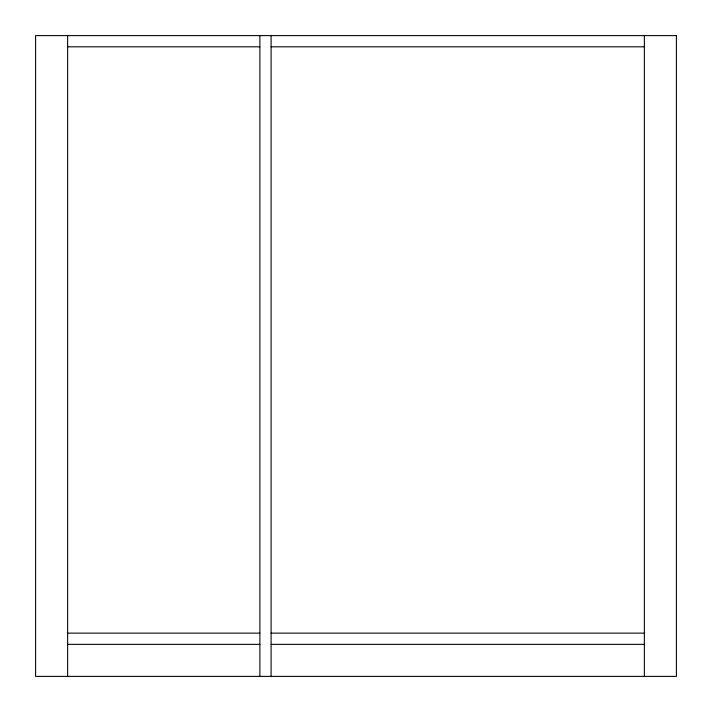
<?xml version="1.0" encoding="UTF-8"?>
<svg xmlns="http://www.w3.org/2000/svg" width="712" height="712" viewBox="0 0 712 712"><rect width="100%" height="100%" fill="white"/><g stroke="black" fill="none" stroke-linecap="round" stroke-linejoin="round"><path stroke-width="1.07" d="M67.64 46.814L259.88 46.814M271.094 46.814L644.36 46.814M67.64 633.146L259.88 633.146M271.094 633.146L644.36 633.146M67.64 644.36L259.88 644.36M271.094 644.36L644.36 644.36M644.36 35.6L644.36 676.4M271.094 35.6L271.094 676.4M259.88 35.6L259.88 676.4M67.64 35.6L67.64 676.4M676.4 35.6L35.6 35.6L35.6 676.4L676.4 676.4L676.4 35.6"/></g></svg>
